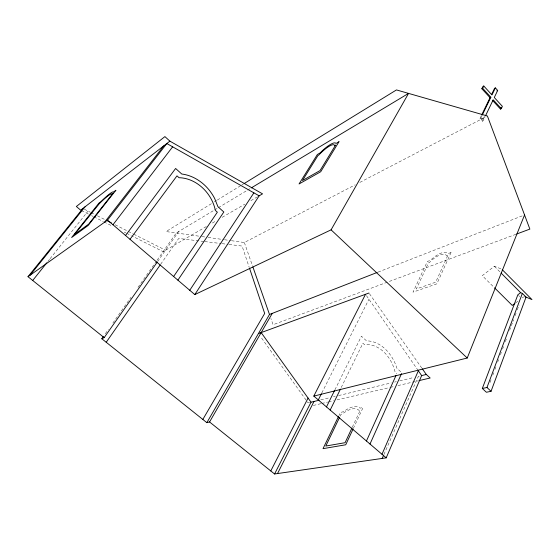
<?xml version="1.0" encoding="UTF-8"?>
<svg xmlns="http://www.w3.org/2000/svg" width="560" height="560" viewBox="0 0 560 560"><rect width="100%" height="100%" fill="white"/><g stroke="black" fill="none" stroke-linecap="round" stroke-linejoin="round"><path stroke-width="0.42" stroke-dasharray="2.8 2.1" d="M490.049 382.466L491.582 378.385M492.807 375.123L493.724 372.68M494.949 369.418L496.475 365.337M497.7 362.075L498.617 359.632M500.451 354.739L501.368 352.289M502.593 349.027L503.51 346.577M505.351 341.684L506.569 338.422M509.628 330.267L512.694 322.112M512.995 321.293L513.611 319.662M515.137 315.588L516.054 313.138M517.279 309.876L519.113 304.983M383.943 454.447L418.369 376.376L420.014 375.977M353.325 428.47L363.09 407.491L360.073 408.149A26.341 11.886 -51.1 0 0 343.336 411.768L340.473 412.391L338.954 415.541M352.324 427.189L360.283 410.137L359.016 410.41A25.361 11.452 -51.1 0 0 342.272 413.987L341.061 414.246L339.941 416.57M481.425 115.507L479.934 118.608L481.53 119.063L482.328 121.184L484.561 116.529M482.328 121.184L483.161 120.75L485.023 116.872M479.934 118.608L480.76 118.174L481.887 115.85M341.222 387.527L362.929 343.224L364.651 344.778A33.32 24.892 75.2 0 1 395.143 372.225L396.809 373.723M334.929 389.823L361.403 336.224L366.555 340.879A37.051 27.678 75.2 0 1 396.921 368.298L401.891 372.785M321.832 392.91L368.942 299.243M160.699 264.229L178.696 238.455L203.882 241.472M157.584 261.59L178.724 231.504M105.329 333.753L108.346 329.469M112.868 323.043L130.956 297.339M137.991 287.343L156.59 260.932M157.087 260.218L176.253 232.988L213.913 210.357M47.908 261.429L49.532 259.392M50.078 258.706L88.053 211.099M500.843 268.765L494.347 266.294L482.265 275.646L493.899 287.196M515.585 302.939L518.91 300.447M522.256 297.941L523.635 296.905M211.386 203.693L166.047 231.56L201.25 236.488M214.361 201.866L216.587 200.494M217.329 200.039L241.115 185.416M241.864 184.961L243.348 184.044M214.655 209.909L217.651 208.11M218.4 207.662L246.848 190.568M247.597 190.113L250.593 188.314M206.325 226.534L163.121 251.65L132.013 235.998M212.359 223.027L216.139 220.836M222.173 217.329L244.811 204.169M250.852 200.662L258.398 196.273M231.42 240.702L244.349 242.515L355.194 184.821M359.842 182.399L485.954 116.76M378.056 272.104L522.928 215.586M515.963 234.276L273.07 324.73L270.865 318.416M309.561 402.535L308.098 402.885L260.428 336.441M320.768 399.84L330.106 397.593M333.501 396.781L335.202 396.368M338.597 395.556L391.209 382.907M394.604 382.088L396.305 381.682M399.7 380.863L413.28 377.601M313.292 405.461L320.915 403.669M321.762 403.473L327.691 402.08M328.538 401.877L333.62 400.687M337.008 399.889L389.515 387.555M390.362 387.352L393.75 386.561M397.985 385.567L411.537 382.382M412.384 382.179L418.313 380.786M204.75 241.577L221.249 243.558M222.117 243.663L228.193 244.391M229.068 244.496L242.088 246.057L249.249 267.428M202.111 236.607L204.701 236.971M208.145 237.447L223.664 239.617M224.525 239.743L230.559 240.583M480.76 118.174L482.363 118.629L483.161 120.75M81.466 210.567L88.459 214.088M91.574 215.649L93.128 216.433M93.905 216.825L103.236 221.522M104.013 221.914L111.79 225.827M124.236 232.085L125.79 232.869M126.567 233.261L131.236 235.606M84.35 209.23L90.377 212.275M91.154 212.667L94.255 214.228M97.356 215.796L105.105 219.709M115.185 224.791L133.014 233.793M133.791 234.178L165.571 250.222M518.483 295.372L519.715 296.611M494.347 266.294L500.465 272.426M369.467 293.741L421.771 368.039M366.499 295.708L418.334 370.783M244.349 242.515L252.637 266.224M451.031 252.504L436.87 283.836L413.007 292.138L427.378 261.478L430.409 260.33A17.724 7.294 -45.2 0 1 447.846 253.708L451.031 252.504M447.699 255.696L435.687 282.191L416.311 288.981L428.47 262.948L429.338 262.619A16.268 6.699 -45.2 0 1 446.789 256.039L447.699 255.696"/><path stroke-width="0.84" d="M520.632 292.677L517.867 294.756L482.314 388.465L486.381 392.252L491.043 391.307L526.057 297.115L522.354 293.391L520.632 292.677L501.074 273.042M482.314 388.465L486.969 387.492L522.354 293.391M419.16 380.59L430.164 378.007L426.293 374.472L421.652 375.585L386.19 457.849L313.81 396.102L467.222 358.029L524.552 214.949M381.99 454.265L418.334 370.783L421.652 375.585M382.186 458.43L383.593 455.238M369.999 444.031L401.534 373.576M366.443 441L396.095 375.305M352.961 429.247L345.73 444.78L323.029 448.651L338.576 416.332M492.373 100.233L500.472 109.074L501.193 107.541M351.967 427.966L345.093 442.694L325.801 446.04L339.57 417.347M500.472 109.074L501.305 108.64L502.376 106.337L494.291 97.503L497.679 90.426L495.376 87.885L494.55 88.34L491.519 94.619M485.765 115.318L493.199 99.792L501.305 108.64M482.258 115.073L490.861 97.244L482.664 88.291L483.791 86.016L491.967 94.955L495.376 87.885M481.803 114.737L490.035 97.685L490.861 97.244M330.183 410.067L340.466 389.081M326.487 406.917L334.544 390.6M490.035 97.685L481.845 88.746L482.972 86.471L483.791 86.016M318.304 399.931L321.44 393.687M277.529 473.557L313.985 401.471M313.81 396.102L365.519 294.294M103.32 336.609L101.815 338.751L206.85 422.653L209.566 421.974L274.575 473.984L311.024 402.185L319.074 400.246M270.781 470.953L308.07 398.062M157.087 262.304L104.16 337.638L28 276.703L107.527 220.129L194.803 294.581L331.079 229.845L408.555 93.394L251.342 187.866M209.566 421.974L272.251 313.39M206.85 422.653L269.486 314.468L377.244 272.426M202.832 419.44L264.677 313.46L249.529 268.247M194.803 294.581L259.147 195.832L262.549 193.858L169.883 141.141L164.913 136.605L76.349 206.5L80.682 210.175L169.883 141.141M189.756 290.276L253.89 192.85M177.891 280.154L223.825 212.009L217.917 206.668L214.704 198.59A40.264 33.257 55.9 0 0 181.762 174.027L175.616 168.476L125.538 235.494M173.621 276.514L217.35 212.191L215.369 210.406A36.211 29.911 55.9 0 0 179.046 177.709L176.988 175.861L129.997 239.295M106.211 342.265L160.202 264.943M112.966 224.77L172.641 146.825M104.622 222.201L163.765 145.873M107.527 220.129L166.81 143.521L259.147 195.832M32.711 280.476L46.816 262.787M28 276.703L82.866 208.481M30.065 275.233L85.071 206.78M514.927 303.436L512.267 305.424L494.515 287.805M244.09 183.589L396.466 89.929L487.396 116.011L529.865 229.096L516.782 233.968M481.845 88.746L482.664 88.291M496.86 90.874L497.679 90.426M101.815 338.751L104.16 337.638M258.398 333.613L368.97 293.027M274.575 473.984L386.19 457.849M524.902 296.632L532 299.614L502.257 269.689M106.659 220.486L111.307 222.838M486.969 387.492L491.043 391.307M331.079 229.845L467.222 358.029M261.163 332.598L311.024 402.185M422.275 368.753L426.293 374.472M252.924 267.043L269.486 314.468M335.524 145.194L320.047 170.569L302.442 180.544L317.947 155.561L318.745 155.092A17.206 4.277 -46.1 0 1 334.691 145.684L335.524 145.194M338.968 141.736L320.712 171.738L299.04 183.974L317.338 154.539L320.103 152.901A18.746 4.662 -46.1 0 1 336.049 143.458L338.968 141.736M112.847 193.438L88.676 224.119L74.592 234.416L99.344 203.665A28.574 3.213 -48.1 0 1 106.806 196.819L107.975 195.888A28.574 3.213 -48.1 0 1 111.888 194.166L112.847 193.438M115.836 190.316L88.179 225.442L71.638 237.503L98.861 203.203L101.003 201.579A29.68 3.339 -48.1 0 1 108.36 194.852L109.522 193.935A29.68 3.339 -48.1 0 1 113.561 192.038L115.836 190.316"/></g></svg>
